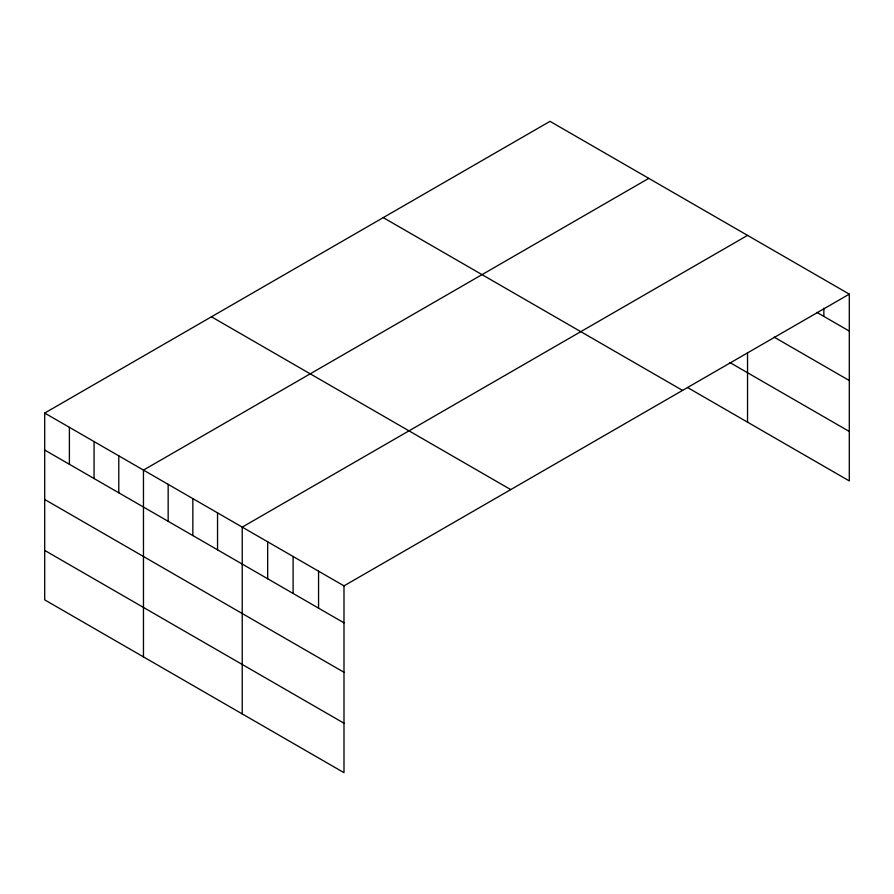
<?xml version="1.0" encoding="UTF-8"?>
<svg xmlns="http://www.w3.org/2000/svg" width="894" height="894" viewBox="0 0 894 894"><rect width="100%" height="100%" fill="white"/><g stroke="black" fill="none" stroke-linecap="round" stroke-linejoin="round"><path stroke-width="1.34" d="M44.7 413.073L343.989 585.872L343.989 772.662L44.7 599.863L44.7 413.073L550.011 121.338L849.3 294.137L849.3 480.927L687.575 387.549M648.776 178.364L143.465 470.099L143.465 656.889M747.54 235.39L242.229 527.125L242.229 713.904M343.989 585.872L849.3 294.137M816.926 312.397L849.3 331.093M774.137 337.139L849.3 380.531M729.906 362.551L849.3 431.478M383.258 217.611L682.547 390.41M211.453 316.8L510.742 489.599M44.7 450.028L343.989 622.827M44.7 499.478L343.989 672.277M44.7 550.413L343.989 723.212M823.855 308.195L823.855 316.409M747.54 352.616L747.54 422.169M318.555 571.188L318.555 608.144M293.109 556.493L293.109 593.448M267.675 541.809L267.675 578.764M217.544 512.865L217.544 549.821M192.847 498.606L192.847 535.562M168.161 484.358L168.161 521.314M118.779 455.839L118.779 492.795M94.082 441.591L94.082 478.547M69.397 427.332L69.397 464.288"/></g></svg>
